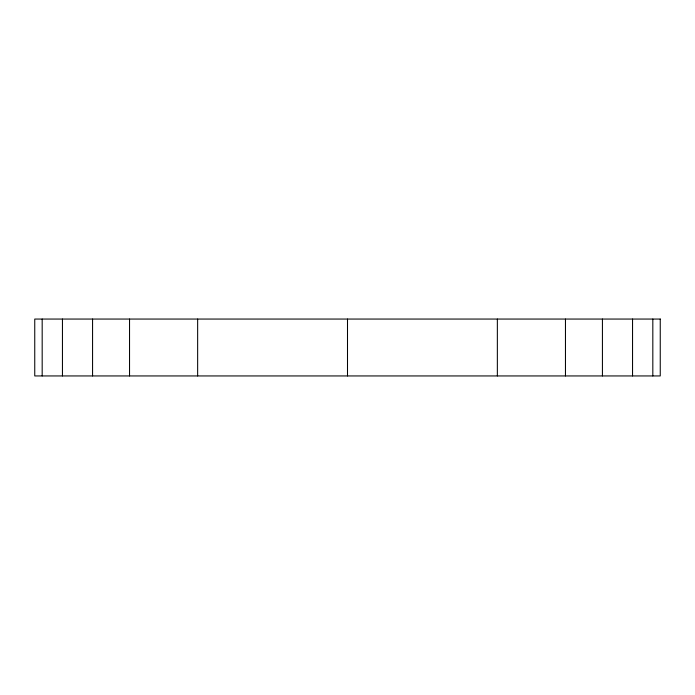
<?xml version="1.0" encoding="UTF-8"?>
<svg xmlns="http://www.w3.org/2000/svg" width="695" height="695" viewBox="0 0 695 695"><rect width="100%" height="100%" fill="white"/><g stroke="black" fill="none" stroke-linecap="round" stroke-linejoin="round"><path stroke-width="1.04" d="M652.822 319.057L652.822 375.943M632.546 319.057L632.546 375.943M602.426 319.057L602.426 375.943M565.461 319.057L565.461 375.943M497.351 319.057L497.351 375.943M347.5 319.057L347.5 375.943M197.649 319.057L197.649 375.943M129.539 319.057L129.539 375.943M92.565 319.057L92.565 375.943M62.446 319.057L62.446 375.943M42.178 319.057L42.178 375.943M660.25 319.057L34.75 319.057L34.75 375.943L660.25 375.943L660.25 319.057"/></g></svg>
